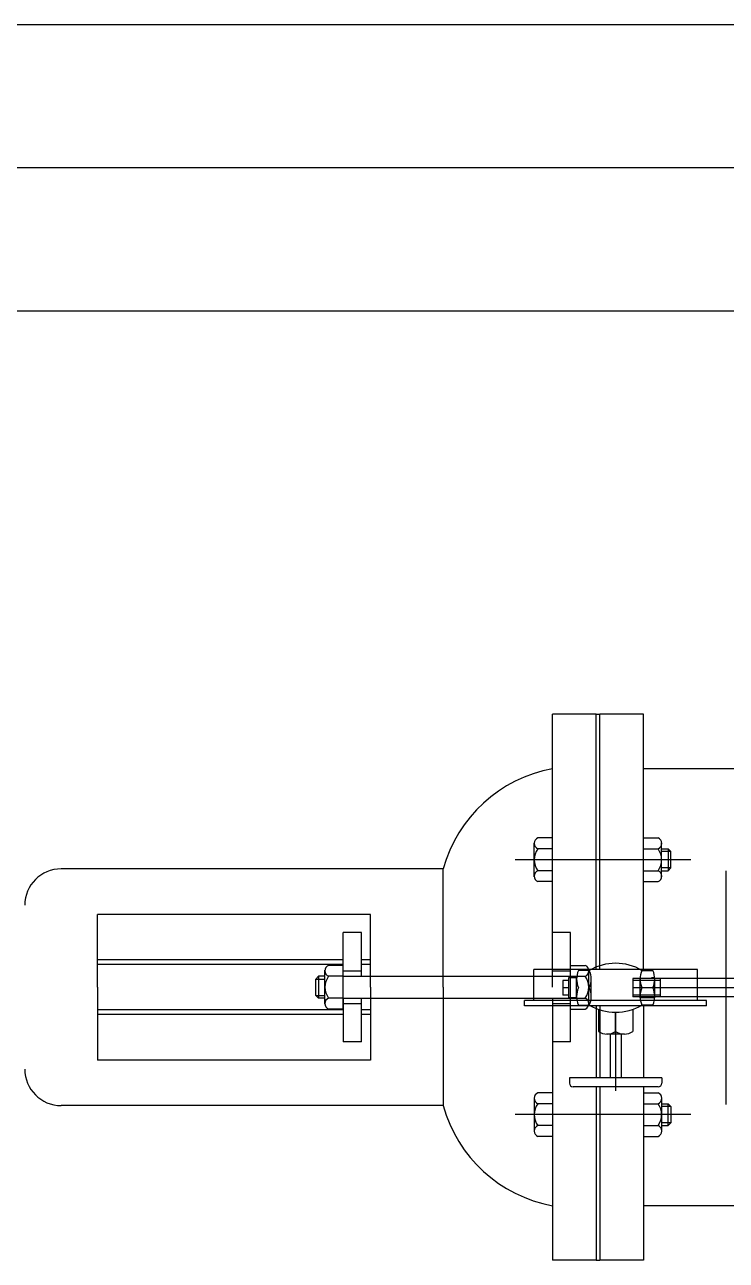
# Model space of a CAD drawing. Extents: x 846 to 947, y 375 to 797.
# Drawn here: x 863.463 to 864.021, y 435.115 to 436.098 of the extents above; entities that cross this region are included whole.
import ezdxf

# ---------------------------------------------------------------- set-up
doc = ezdxf.new("R2010")
doc.units = 0
doc.header["$MEASUREMENT"] = 0
doc.layers.add('section', color=7, linetype='CONTINUOUS', lineweight=35)

msp = doc.modelspace()

# ---------------------------------------------------------------- linework, layer by layer
at = {"layer": 'section', "color": 1, "lineweight": -3}
for p, q in [((864.24439, 436.09771, 0.18859), (860.70305, 436.09771, 0.18859)), ((864.12848, 435.86971, 0.18859), (860.70305, 435.86971, 0.18859)), ((863.88264, 435.34598, 0.24463), (863.88264, 435.5492, 0.24463)), ((863.91741, 435.5492, 0.24463), (863.88264, 435.5492, 0.24463)), ((863.91741, 435.34598, 0.24463), (863.91741, 435.5492, 0.24463)), ((863.91741, 435.5492, 0.24463), (863.9203, 435.5492, 0.24463)), ((863.9203, 435.34598, 0.24463), (863.9203, 435.5492, 0.24463)), ((863.95507, 435.5492, 0.24463), (863.9203, 435.5492, 0.24463)), ((863.95507, 435.34598, 0.24463), (863.95507, 435.5492, 0.24463)), ((864.13716, 435.50574, 0.24463), (863.95507, 435.50574, 0.24463)), ((863.86816, 435.41984, 0.24463), (863.86816, 435.4468, 0.24463)), ((863.88264, 435.4507, 0.24463), (863.87105, 435.4507, 0.24463)), ((863.95507, 435.4507, 0.24463), (863.96665, 435.4507, 0.24463)), ((863.96955, 435.41984, 0.24463), (863.96955, 435.4468, 0.24463)), ((863.88264, 435.44201, 0.24463), (863.87105, 435.44201, 0.24463)), ((863.95507, 435.44201, 0.24463), (863.96665, 435.44201, 0.24463)), ((863.96955, 435.44201, 0.24463), (863.97462, 435.44201, 0.24463)), ((863.97679, 435.43984, 0.24463), (863.96955, 435.43984, 0.24463)), ((863.97462, 435.44201, 0.24463), (863.97462, 435.42463, 0.24463)), ((863.97462, 435.44201, 0.24463), (863.97679, 435.43984, 0.24463)), ((863.97679, 435.4268, 0.24463), (863.97679, 435.43984, 0.24463)), ((863.79573, 435.42608, 0.24463), (863.49156, 435.42608, 0.24463)), ((863.79573, 435.33193, 0.24463), (863.79573, 435.42608, 0.24463)), ((863.99272, 435.43332, 0.24463), (863.85302, 435.43332, 0.24463)), ((863.88264, 435.42463, 0.24463), (863.87105, 435.42463, 0.24463)), ((863.95507, 435.42463, 0.24463), (863.96665, 435.42463, 0.24463)), ((863.97679, 435.4268, 0.24463), (863.96955, 435.4268, 0.24463)), ((863.96955, 435.42463, 0.24463), (863.97462, 435.42463, 0.24463)), ((863.97679, 435.4268, 0.24463), (863.97462, 435.42463, 0.24463)), ((864.021, 435.23859, 0.24463), (864.021, 435.4244, 0.24463)), ((863.88264, 435.41594, 0.24463), (863.87105, 435.41594, 0.24463)), ((863.95507, 435.41594, 0.24463), (863.96665, 435.41594, 0.24463)), ((863.52052, 435.33193, 0.24463), (863.52052, 435.38987, 0.24463)), ((863.7378, 435.38987, 0.24463), (863.52052, 435.38987, 0.24463)), ((863.7378, 435.33193, 0.24463), (863.7378, 435.38987, 0.24463)), ((863.71607, 435.34062, 0.24463), (863.71607, 435.37538, 0.24463)), ((863.73055, 435.37538, 0.24463), (863.71607, 435.37538, 0.24463)), ((863.73055, 435.34062, 0.24463), (863.73055, 435.37538, 0.24463)), ((863.88264, 435.33193, 0.24463), (863.88264, 435.37538, 0.24463)), ((863.89713, 435.37538, 0.24463), (863.88264, 435.37538, 0.24463)), ((863.89713, 435.34062, 0.24463), (863.89713, 435.37538, 0.24463)), ((863.71607, 435.35366, 0.24463), (863.52052, 435.35366, 0.24463)), ((863.71607, 435.35003, 0.24463), (863.52052, 435.35003, 0.24463)), ((863.71607, 435.34931, 0.24463), (863.70448, 435.34931, 0.24463)), ((863.71607, 435.31455, 0.24463), (863.71607, 435.34931, 0.24463)), ((863.7378, 435.35366, 0.24463), (863.73055, 435.35366, 0.24463)), ((863.7378, 435.35003, 0.24463), (863.73055, 435.35003, 0.24463)), ((863.86774, 435.32135, 0.24463), (863.86774, 435.34598, 0.24463)), ((863.99811, 435.34598, 0.24463), (863.86774, 435.34598, 0.24463)), ((863.89713, 435.31455, 0.24463), (863.89713, 435.34931, 0.24463)), ((863.89713, 435.34931, 0.24463), (863.90871, 435.34931, 0.24463)), ((863.99811, 435.32135, 0.24463), (863.99811, 435.34598, 0.24463)), ((863.69651, 435.34062, 0.24463), (863.69434, 435.33845, 0.24463)), ((863.69434, 435.33845, 0.24463), (863.70158, 435.33845, 0.24463)), ((863.69434, 435.32541, 0.24463), (863.69434, 435.33845, 0.24463)), ((863.69651, 435.34062, 0.24463), (863.69651, 435.32324, 0.24463)), ((863.70158, 435.34062, 0.24463), (863.69651, 435.34062, 0.24463)), ((863.70158, 435.31845, 0.24463), (863.70158, 435.34541, 0.24463)), ((863.71607, 435.34062, 0.24463), (863.70448, 435.34062, 0.24463)), ((863.71607, 435.34496, 0.24463), (863.73055, 435.34496, 0.24463)), ((863.71607, 435.34062, 0.24463), (863.90871, 435.34062, 0.24463)), ((863.88264, 435.34496, 0.24463), (863.89713, 435.34496, 0.24463)), ((863.89529, 435.33729, 0.24463), (863.89095, 435.33729, 0.24463)), ((863.89095, 435.33729, 0.24463), (863.89095, 435.3257, 0.24463)), ((863.89701, 435.33946, 0.24463), (863.89529, 435.33946, 0.24463)), ((863.89529, 435.33946, 0.24463), (863.89529, 435.32353, 0.24463)), ((863.90184, 435.33946, 0.24463), (863.89701, 435.33946, 0.24463)), ((863.90184, 435.32353, 0.24463), (863.90184, 435.33946, 0.24463)), ((863.91198, 435.34529, 0.24463), (863.90329, 435.34529, 0.24463)), ((863.91161, 435.31845, 0.24463), (863.91161, 435.34541, 0.24463)), ((863.91343, 435.32353, 0.24463), (863.91343, 435.33874, 0.24463)), ((863.94669, 435.33874, 0.24463), (863.94669, 435.32425, 0.24463)), ((863.96401, 435.33874, 0.24463), (863.94669, 435.33874, 0.24463)), ((863.96842, 435.33729, 0.24463), (863.94669, 435.33729, 0.24463)), ((863.95243, 435.32353, 0.24463), (863.95243, 435.33874, 0.24463)), ((863.95243, 435.33874, 0.24463), (863.95243, 435.33482, 0.24463)), ((863.95388, 435.34529, 0.24463), (863.96257, 435.34529, 0.24463)), ((863.96401, 435.33946, 0.24463), (863.96138, 435.33946, 0.24463)), ((863.96401, 435.32353, 0.24463), (863.96401, 435.33946, 0.24463)), ((863.99811, 435.33874, 0.24463), (863.96401, 435.33874, 0.24463)), ((863.96842, 435.33874, 0.24463), (863.96842, 435.32425, 0.24463)), ((864.0402, 435.33874, 0.24463), (863.99811, 435.33874, 0.24463)), ((863.52052, 435.33193, 0.24463), (863.52052, 435.27399, 0.24463)), ((863.7378, 435.33193, 0.24463), (863.7378, 435.27399, 0.24463)), ((863.79573, 435.33193, 0.24463), (863.79573, 435.23778, 0.24463)), ((863.89529, 435.33149, 0.24463), (863.89095, 435.33149, 0.24463)), ((864.87371, 435.33149, 0.24463), (863.94669, 435.33149, 0.24463)), ((863.96401, 435.33149, 0.24463), (863.95243, 435.33149, 0.24463)), ((863.95243, 435.32817, 0.24463), (863.95243, 435.32353, 0.24463)), ((863.69434, 435.32541, 0.24463), (863.69651, 435.32324, 0.24463)), ((863.69434, 435.32541, 0.24463), (863.70158, 435.32541, 0.24463)), ((863.70158, 435.32324, 0.24463), (863.69651, 435.32324, 0.24463)), ((863.71607, 435.32324, 0.24463), (863.70448, 435.32324, 0.24463)), ((863.71607, 435.32324, 0.24463), (863.90871, 435.32324, 0.24463)), ((863.71607, 435.32324, 0.24463), (863.71607, 435.28847, 0.24463)), ((863.71607, 435.31889, 0.24463), (863.73055, 435.31889, 0.24463)), ((863.73055, 435.28847, 0.24463), (863.73055, 435.32324, 0.24463)), ((863.8605, 435.31701, 0.24463), (863.8605, 435.32135, 0.24463)), ((864.00535, 435.32135, 0.24463), (863.8605, 435.32135, 0.24463)), ((864.00535, 435.31701, 0.24463), (863.8605, 435.31701, 0.24463)), ((863.88264, 435.32324, 0.24463), (863.88264, 435.28847, 0.24463)), ((863.88264, 435.31889, 0.24463), (863.89713, 435.31889, 0.24463)), ((863.88264, 435.31701, 0.24463), (863.88264, 435.11466, 0.24463)), ((863.89529, 435.3257, 0.24463), (863.89095, 435.3257, 0.24463)), ((863.89701, 435.32353, 0.24463), (863.89529, 435.32353, 0.24463)), ((863.90184, 435.32353, 0.24463), (863.89701, 435.32353, 0.24463)), ((863.89713, 435.28847, 0.24463), (863.89713, 435.32324, 0.24463)), ((863.90329, 435.3177, 0.24463), (863.91198, 435.3177, 0.24463)), ((863.91741, 435.31701, 0.24463), (863.91741, 435.25988, 0.24463)), ((863.9203, 435.31701, 0.24463), (863.9203, 435.25988, 0.24463)), ((863.96842, 435.3257, 0.24463), (863.94669, 435.3257, 0.24463)), ((863.96401, 435.32425, 0.24463), (863.94669, 435.32425, 0.24463)), ((863.96138, 435.32353, 0.24463), (863.95243, 435.32353, 0.24463)), ((863.96257, 435.3177, 0.24463), (863.95388, 435.3177, 0.24463)), ((863.95507, 435.31701, 0.24463), (863.95507, 435.25988, 0.24463)), ((863.96401, 435.32353, 0.24463), (863.96138, 435.32353, 0.24463)), ((863.99811, 435.32425, 0.24463), (863.96401, 435.32425, 0.24463)), ((864.0402, 435.32425, 0.24463), (863.99811, 435.32425, 0.24463)), ((864.00535, 435.31701, 0.24463), (864.00535, 435.32135, 0.24463)), ((863.71607, 435.31382, 0.24463), (863.52052, 435.31382, 0.24463)), ((863.71607, 435.3102, 0.24463), (863.52052, 435.3102, 0.24463)), ((863.71607, 435.31455, 0.24463), (863.70448, 435.31455, 0.24463)), ((863.7378, 435.31382, 0.24463), (863.73055, 435.31382, 0.24463)), ((863.7378, 435.3102, 0.24463), (863.73055, 435.3102, 0.24463)), ((863.89713, 435.31455, 0.24463), (863.90871, 435.31455, 0.24463)), ((863.91917, 435.31436, 0.24463), (863.91917, 435.2968, 0.24463)), ((863.93293, 435.29462, 0.24463), (863.93293, 435.312, 0.24463)), ((863.93293, 435.312, 0.24463), (863.93293, 435.24941, 0.24463)), ((863.94669, 435.31436, 0.24463), (863.94669, 435.2968, 0.24463)), ((863.73055, 435.28847, 0.24463), (863.71607, 435.28847, 0.24463)), ((863.89713, 435.28847, 0.24463), (863.88264, 435.28847, 0.24463)), ((863.94008, 435.29462, 0.24463), (863.92578, 435.29462, 0.24463)), ((863.92858, 435.29462, 0.24463), (863.92858, 435.25988, 0.24463)), ((863.93727, 435.29462, 0.24463), (863.93727, 435.25988, 0.24463)), ((863.7378, 435.27399, 0.24463), (863.52052, 435.27399, 0.24463)), ((863.89613, 435.25988, 0.24463), (863.89613, 435.25553, 0.24463)), ((863.96972, 435.25988, 0.24463), (863.89613, 435.25988, 0.24463)), ((863.96972, 435.25988, 0.24463), (863.96972, 435.25553, 0.24463)), ((863.88264, 435.24792, 0.24463), (863.87105, 435.24792, 0.24463)), ((863.96682, 435.25264, 0.24463), (863.89903, 435.25264, 0.24463)), ((863.91741, 435.25264, 0.24463), (863.91741, 435.11466, 0.24463)), ((863.9203, 435.25264, 0.24463), (863.9203, 435.11466, 0.24463)), ((863.95507, 435.25264, 0.24463), (863.95507, 435.11466, 0.24463)), ((863.95507, 435.24792, 0.24463), (863.96665, 435.24792, 0.24463)), ((863.79573, 435.23778, 0.24463), (863.49156, 435.23778, 0.24463)), ((863.86816, 435.24402, 0.24463), (863.86816, 435.21706, 0.24463)), ((863.88264, 435.23923, 0.24463), (863.87105, 435.23923, 0.24463)), ((863.95507, 435.23923, 0.24463), (863.96665, 435.23923, 0.24463)), ((863.96955, 435.24402, 0.24463), (863.96955, 435.21706, 0.24463)), ((863.96955, 435.23923, 0.24463), (863.97462, 435.23923, 0.24463)), ((863.97679, 435.23705, 0.24463), (863.97462, 435.23923, 0.24463)), ((863.97462, 435.22184, 0.24463), (863.97462, 435.23923, 0.24463)), ((863.99272, 435.23054, 0.24463), (863.85302, 435.23054, 0.24463)), ((863.97679, 435.23705, 0.24463), (863.96955, 435.23705, 0.24463)), ((863.97679, 435.23705, 0.24463), (863.97679, 435.22402, 0.24463)), ((863.88264, 435.22184, 0.24463), (863.87105, 435.22184, 0.24463)), ((863.95507, 435.22184, 0.24463), (863.96665, 435.22184, 0.24463)), ((863.97679, 435.22402, 0.24463), (863.96955, 435.22402, 0.24463)), ((863.96955, 435.22184, 0.24463), (863.97462, 435.22184, 0.24463)), ((863.97462, 435.22184, 0.24463), (863.97679, 435.22402, 0.24463)), ((863.88264, 435.21315, 0.24463), (863.87105, 435.21315, 0.24463)), ((863.95507, 435.21315, 0.24463), (863.96665, 435.21315, 0.24463)), ((864.14064, 435.15811, 0.24463), (863.95507, 435.15811, 0.24463)), ((863.91741, 435.11466, 0.24463), (863.88264, 435.11466, 0.24463)), ((863.91741, 435.11466, 0.24463), (863.9203, 435.11466, 0.24463)), ((863.95507, 435.11466, 0.24463), (863.9203, 435.11466, 0.24463))]:
    msp.add_line(p, q, dxfattribs=at)
at = {"layer": 'section', "lineweight": -3}
msp.add_line((864.35896, 435.98371, 0.18859), (860.70305, 435.98371, 0.18859), dxfattribs=at)
at = {"layer": 'section', "color": 1, "lineweight": -3}
for centre, radius, start, end in [((863.90243, 435.39692, 0.24463), 0.1106, 100.30445, 164.71644), ((863.87283, 435.44636, 0.24463), 0.00469, 112.23713, 247.76287), ((863.96488, 435.44636, 0.24463), 0.00469, 292.23713, 67.76287), ((863.88264, 435.43332, 0.24463), 0.01448, 143.1301, 216.8699), ((863.95507, 435.43332, 0.24463), 0.01448, 323.1301, 36.8699), ((863.49156, 435.39711, 0.24463), 0.02897, 90, 180), ((863.87283, 435.42028, 0.24463), 0.00469, 112.23713, 247.76287), ((863.96488, 435.42028, 0.24463), 0.00469, 292.23713, 67.76287), ((863.70626, 435.34496, 0.24463), 0.00469, 112.23713, 247.76287), ((863.90694, 435.34496, 0.24463), 0.00469, 292.23713, 67.76287), ((863.93293, 435.30958, 0.24463), 0.0414, 59.60211, 120.39789), ((863.71607, 435.33193, 0.24463), 0.01448, 143.1301, 216.8699), ((863.91895, 435.33839, 0.24463), 0.01712, 156.23172, 203.76828), ((863.89713, 435.33193, 0.24463), 0.01448, 323.1301, 36.8699), ((863.89631, 435.33839, 0.24463), 0.01712, 336.23172, 23.76828), ((863.96954, 435.33839, 0.24463), 0.01712, 156.23172, 203.76828), ((863.9469, 435.33839, 0.24463), 0.01712, 336.23172, 23.76828), ((863.91895, 435.32459, 0.24463), 0.01712, 156.23172, 203.76828), ((863.89631, 435.32459, 0.24463), 0.01712, 336.23172, 23.76828), ((863.96954, 435.32459, 0.24463), 0.01712, 156.23172, 203.76828), ((863.9469, 435.32459, 0.24463), 0.01712, 336.23172, 23.76828), ((863.70626, 435.31889, 0.24463), 0.00469, 112.23713, 247.76287), ((863.90694, 435.31889, 0.24463), 0.00469, 292.23713, 67.76287), ((863.93293, 435.35341, 0.24463), 0.0414, 239.60211, 300.39789), ((863.92605, 435.30659, 0.24463), 0.01197, 234.90311, 305.09689), ((863.93981, 435.30659, 0.24463), 0.01197, 234.90311, 305.09689), ((863.49156, 435.26675, 0.24463), 0.02897, 180, 270), ((863.87283, 435.24357, 0.24463), 0.00469, 112.23713, 247.76287), ((863.89903, 435.25553, 0.24463), 0.0029, 180, 270), ((863.96488, 435.24357, 0.24463), 0.00469, 292.23713, 67.76287), ((863.96682, 435.25553, 0.24463), 0.0029, 270, 0), ((863.90243, 435.26693, 0.24463), 0.1106, 195.28356, 259.69555), ((863.88264, 435.23054, 0.24463), 0.01448, 143.1301, 216.8699), ((863.95507, 435.23054, 0.24463), 0.01448, 323.1301, 36.8699), ((863.87283, 435.2175, 0.24463), 0.00469, 112.23713, 247.76287), ((863.96488, 435.2175, 0.24463), 0.00469, 292.23713, 67.76287)]:
    msp.add_arc(centre, radius, start, end, dxfattribs=at)

doc.saveas('drawing.dxf')
